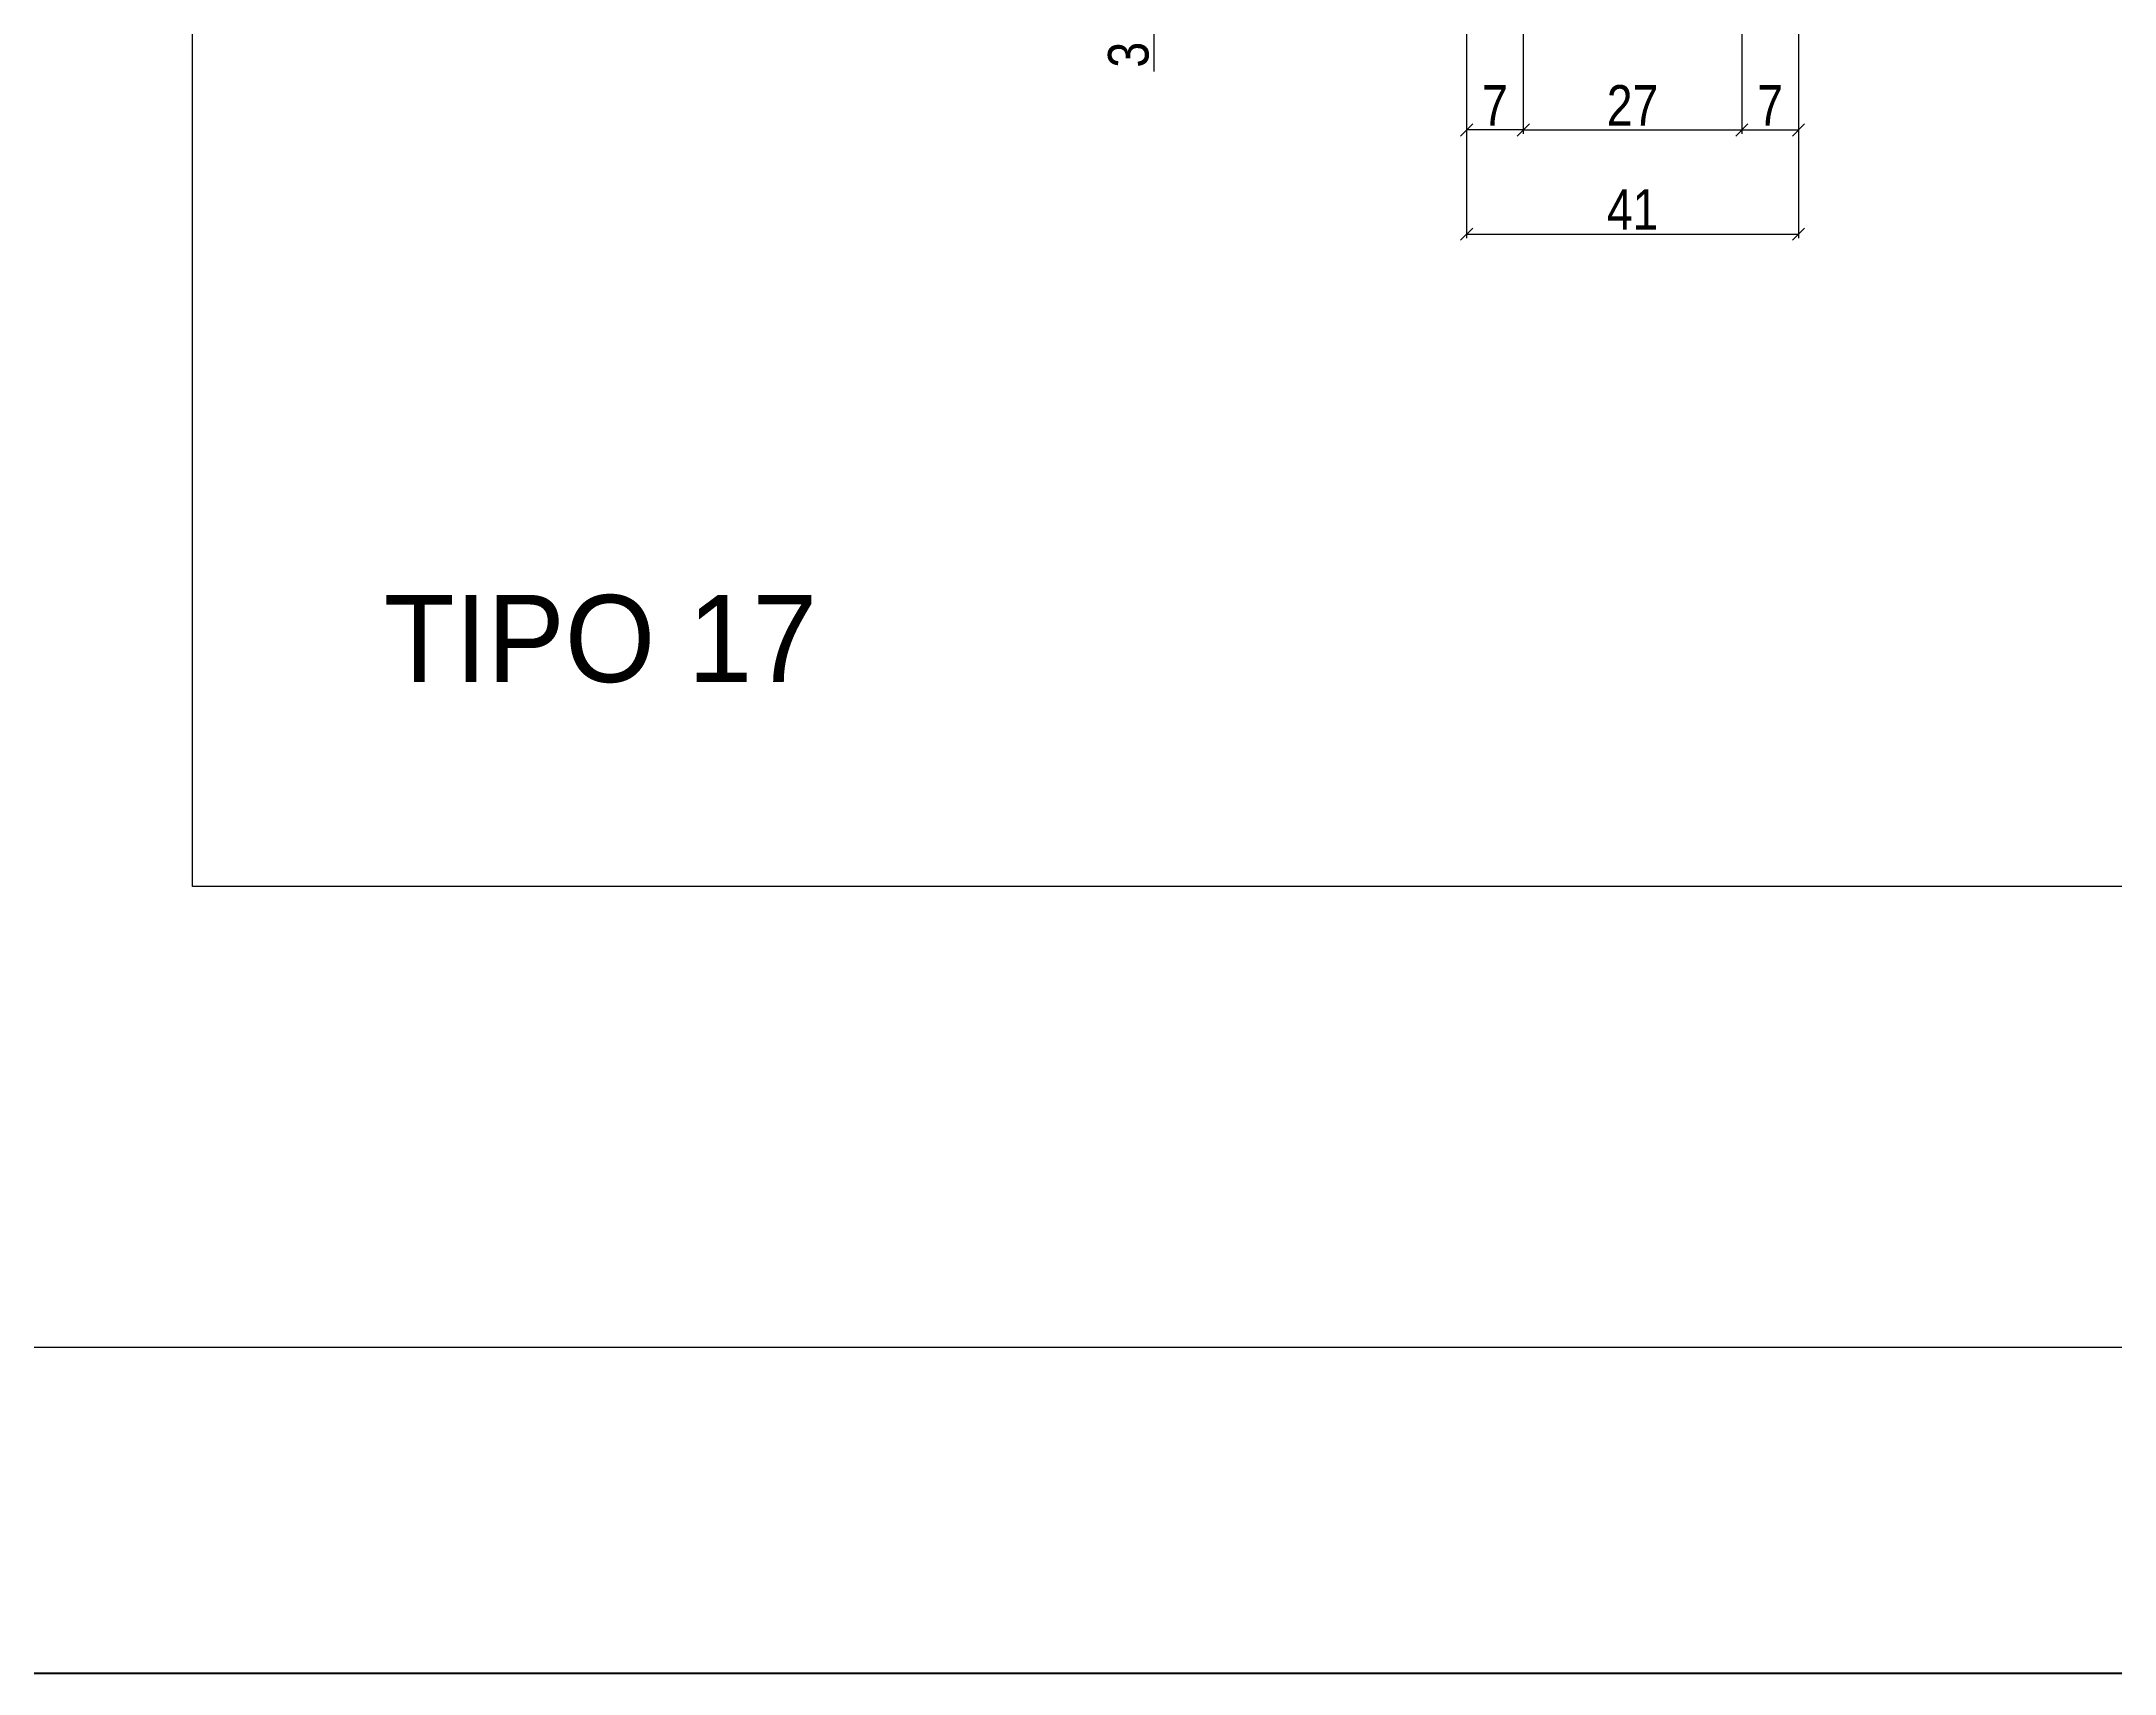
# Model space of a CAD drawing. Extents: x 17311 to 161354, y 153625 to 211469.
# Drawn here: x 17823 to 18335, y 205100 to 205503 of the extents above; entities that cross this region are included whole.
import ezdxf

# ---------------------------------------------------------------- set-up
doc = ezdxf.new("R2010")
doc.units = 0
doc.layers.get('0').update_dxf_attribs({"linetype": 'CONTINUOUS'})
doc.layers.get('DEFPOINTS').update_dxf_attribs({"linetype": 'CONTINUOUS'})
doc.layers.add('8', color=111, linetype='CONTINUOUS')
doc.layers.add('detalhes', color=4, linetype='CONTINUOUS')
doc.layers.add('FOLHA', color=255, linetype='CONTINUOUS', lineweight=40)
doc.styles.add('COTA TECNICA 2X', font='techl___.ttf', dxfattribs={"height": 10})
doc.styles.add('ROMAS860', font='ROMAS860.SHX', dxfattribs={"height": 8.5})
doc.dimstyles.new('SECAO', dxfattribs={"dimscale": 0.333333, "dimtxt": 5, "dimasz": 9, "dimexe": 3, "dimexo": 3, "dimgap": 3, "dimtad": 1, "dimdec": 1, "dimlfac": 0.5, "dimzin": 12, "dimdsep": 46, "dimtxsty": 'COTA TECNICA 2X', "dimblk1": 'OBLIQUE', "dimblk2": 'OBLIQUE', "dimsah": 1, "dimcen": 0.9, "dimclrd": 4, "dimclre": 4, "dimclrt": 240, "dimadec": 1, "dimazin": 3, "dimtfac": 1, "dimtdec": 1, "dimtmove": 0, "dimatfit": 3, "dimfxl": 1, "dimtolj": 1, "dimtzin": 12, "dimarcsym": 0})

# ---------------------------------------------------------------- blocks, each defined once
blk = doc.blocks.new('_Oblique')
at = {"color": 0, "linetype": 'ByBlock', "lineweight": -2}
blk.add_line((-0.5, -0.5), (0.5, 0.5), dxfattribs=at)
blk = doc.blocks.new('*D3119')
at = {"layer": 'DEFPOINTS', "color": 0, "transparency": 16777216}
for p in [(18174.93, 205513.28), (18256.93, 205513.28), (18256.93, 205455.82)]:
    blk.add_point(p, dxfattribs=at)
at = {"layer": 'detalhes', "color": 4, "lineweight": -2, "transparency": 16777216}
for p, q in [((18174.93, 205512.28), (18174.93, 205454.82)), ((18256.93, 205512.28), (18256.93, 205454.82)), ((18174.93, 205455.82), (18256.93, 205455.82))]:
    blk.add_line(p, q, dxfattribs=at)
at = {"layer": 'detalhes', "color": 4, "lineweight": -2, "transparency": 16777216, "xscale": 3, "yscale": 3, "zscale": 3, "rotation": 180}
blk.add_blockref('_Oblique', (18174.93, 205455.82), dxfattribs=at)
at = {"layer": 'detalhes', "color": 4, "lineweight": -2, "transparency": 16777216, "xscale": 3, "yscale": 3, "zscale": 3}
blk.add_blockref('_Oblique', (18256.93, 205455.82), dxfattribs=at)
at = {"layer": 'detalhes', "color": 240, "transparency": 16777216, "insert": (18215.93, 205461.9), "char_height": 10, "attachment_point": 5, "style": 'COTA TECNICA 2X'}
blk.add_mtext('\\A1;41', dxfattribs=at)
blk = doc.blocks.new('*D3120')
at = {"layer": 'DEFPOINTS', "color": 0, "transparency": 16777216}
for p in [(18188.93, 205513.28), (18242.93, 205513.28), (18242.93, 205481.54)]:
    blk.add_point(p, dxfattribs=at)
at = {"layer": 'detalhes', "color": 4, "lineweight": -2, "transparency": 16777216}
for p, q in [((18188.93, 205512.28), (18188.93, 205480.54)), ((18242.93, 205512.28), (18242.93, 205480.54)), ((18188.93, 205481.54), (18242.93, 205481.54))]:
    blk.add_line(p, q, dxfattribs=at)
at = {"layer": 'detalhes', "color": 4, "lineweight": -2, "transparency": 16777216, "xscale": 3, "yscale": 3, "zscale": 3, "rotation": 180}
blk.add_blockref('_Oblique', (18188.93, 205481.54), dxfattribs=at)
at = {"layer": 'detalhes', "color": 4, "lineweight": -2, "transparency": 16777216, "xscale": 3, "yscale": 3, "zscale": 3}
blk.add_blockref('_Oblique', (18242.93, 205481.54), dxfattribs=at)
at = {"layer": 'detalhes', "color": 240, "transparency": 16777216, "insert": (18215.93, 205487.61), "char_height": 10, "attachment_point": 5, "style": 'COTA TECNICA 2X'}
blk.add_mtext('\\A1;27', dxfattribs=at)
blk = doc.blocks.new('*D3121')
at = {"layer": 'DEFPOINTS', "color": 0, "transparency": 16777216}
for p in [(18242.93, 205481.54), (18256.93, 205481.54), (18256.93, 205481.54)]:
    blk.add_point(p, dxfattribs=at)
at = {"layer": 'detalhes', "color": 4, "lineweight": -2, "transparency": 16777216}
blk.add_line((18242.93, 205481.54), (18256.93, 205481.54), dxfattribs=at)
at = {"layer": 'detalhes', "color": 4, "lineweight": -2, "transparency": 16777216, "xscale": 3, "yscale": 3, "zscale": 3, "rotation": 180}
blk.add_blockref('_Oblique', (18242.93, 205481.54), dxfattribs=at)
at = {"layer": 'detalhes', "color": 4, "lineweight": -2, "transparency": 16777216, "xscale": 3, "yscale": 3, "zscale": 3}
blk.add_blockref('_Oblique', (18256.93, 205481.54), dxfattribs=at)
at = {"layer": 'detalhes', "color": 240, "transparency": 16777216, "insert": (18249.93, 205487.61), "char_height": 10, "attachment_point": 5, "style": 'COTA TECNICA 2X'}
blk.add_mtext('\\A1;7', dxfattribs=at)
blk = doc.blocks.new('*D3122')
at = {"layer": 'DEFPOINTS', "color": 0, "transparency": 16777216}
for p in [(18174.93, 205481.54), (18174.93, 205481.54), (18188.93, 205481.54)]:
    blk.add_point(p, dxfattribs=at)
at = {"layer": 'detalhes', "color": 4, "lineweight": -2, "transparency": 16777216}
blk.add_line((18188.93, 205481.54), (18174.93, 205481.54), dxfattribs=at)
at = {"layer": 'detalhes', "color": 4, "lineweight": -2, "transparency": 16777216, "xscale": 3, "yscale": 3, "zscale": 3, "rotation": 180}
blk.add_blockref('_Oblique', (18174.93, 205481.54), dxfattribs=at)
at = {"layer": 'detalhes', "color": 4, "lineweight": -2, "transparency": 16777216, "xscale": 3, "yscale": 3, "zscale": 3}
blk.add_blockref('_Oblique', (18188.93, 205481.54), dxfattribs=at)
at = {"layer": 'detalhes', "color": 240, "transparency": 16777216, "insert": (18181.93, 205487.61), "char_height": 10, "attachment_point": 5, "style": 'COTA TECNICA 2X'}
blk.add_mtext('\\A1;7', dxfattribs=at)
blk = doc.blocks.new('*D3127')
at = {"layer": 'DEFPOINTS', "color": 0, "transparency": 16777216}
for p in [(18174.93, 205513.28), (18097.63, 205507.28), (18174.93, 205507.28)]:
    blk.add_point(p, dxfattribs=at)
at = {"layer": 'detalhes', "color": 4, "lineweight": -2, "transparency": 16777216}
for p, q in [((18173.93, 205513.28), (18096.63, 205513.28)), ((18097.63, 205513.28), (18097.63, 205507.28)), ((18173.93, 205507.28), (18096.63, 205507.28)), ((18097.63, 205507.28), (18097.63, 205495.95))]:
    blk.add_line(p, q, dxfattribs=at)
at = {"layer": 'detalhes', "color": 4, "lineweight": -2, "transparency": 16777216, "xscale": 3, "yscale": 3, "zscale": 3}
for p, rotation in [((18097.63, 205513.28), 90), ((18097.63, 205507.28), 270)]:
    blk.add_blockref('_Oblique', p, dxfattribs=dict(at, rotation=rotation))
at = {"layer": 'detalhes', "color": 240, "transparency": 16777216, "insert": (18091.41, 205500.11), "char_height": 10, "attachment_point": 5, "rotation": 90, "style": 'COTA TECNICA 2X'}
blk.add_mtext('\\A1;3', dxfattribs=at)

msp = doc.modelspace()

# ---------------------------------------------------------------- linework, layer by layer
at = {"color": 30}
msp.add_line((24239.28, 205180.82), (17511.8, 205180.82), dxfattribs=at)
at = {"layer": '8', "color": 5, "linetype": 'Continuous'}
msp.add_lwpolyline([(18456.91, 205294.67), (17860.1, 205294.67), (17860.1, 206259.46), (18456.91, 206259.46)], close=True, dxfattribs=at)
at = {"layer": 'FOLHA'}
msp.add_line((24319.75, 205100.34), (17310.62, 205100.34), dxfattribs=at)

# ---------------------------------------------------------------- texts
at = {"linetype": 'Continuous', "style": 'ROMAS860'}
msp.add_text('TIPO 17', height=21.505, dxfattribs=at).set_placement((17907.38, 205345.19))

# ---------------------------------------------------------------- dimensions: what is measured, and where the dimension line sits
at = {"layer": 'detalhes', "color": 3}
dim = msp.add_linear_dim(base=(18097.63, 205507.28), p1=(18174.93, 205513.28), p2=(18174.93, 205507.28), angle=90, dimstyle='SECAO', dxfattribs=at)
dim.commit()
dim.dimension.update_dxf_attribs({"geometry": '*D3127', "text_midpoint": (18091.41, 205500.11)})
for base, p1, p2, picture, middle in [((18256.93, 205455.82), (18174.93, 205513.28), (18256.93, 205513.28), '*D3119', (18215.93, 205455.82)), ((18242.93, 205481.54), (18188.93, 205513.28), (18242.93, 205513.28), '*D3120', (18215.93, 205481.54)), ((18256.93, 205481.54), (18242.93, 205481.54), (18256.93, 205481.54), '*D3121', (18249.93, 205481.54))]:
    dim = msp.add_linear_dim(base=base, p1=p1, p2=p2, dimstyle='SECAO', dxfattribs=at)
    dim.commit()
    dim.dimension.update_dxf_attribs({"geometry": picture, "text_midpoint": middle, "dimtype": 160})
dim = msp.add_linear_dim(base=(18174.93, 205481.54), p1=(18188.93, 205481.54), p2=(18174.93, 205481.54), dimstyle='SECAO', dxfattribs=at)
dim.commit()
dim.dimension.update_dxf_attribs({"geometry": '*D3122', "text_midpoint": (18181.93, 205487.61)})

doc.saveas('drawing.dxf')
